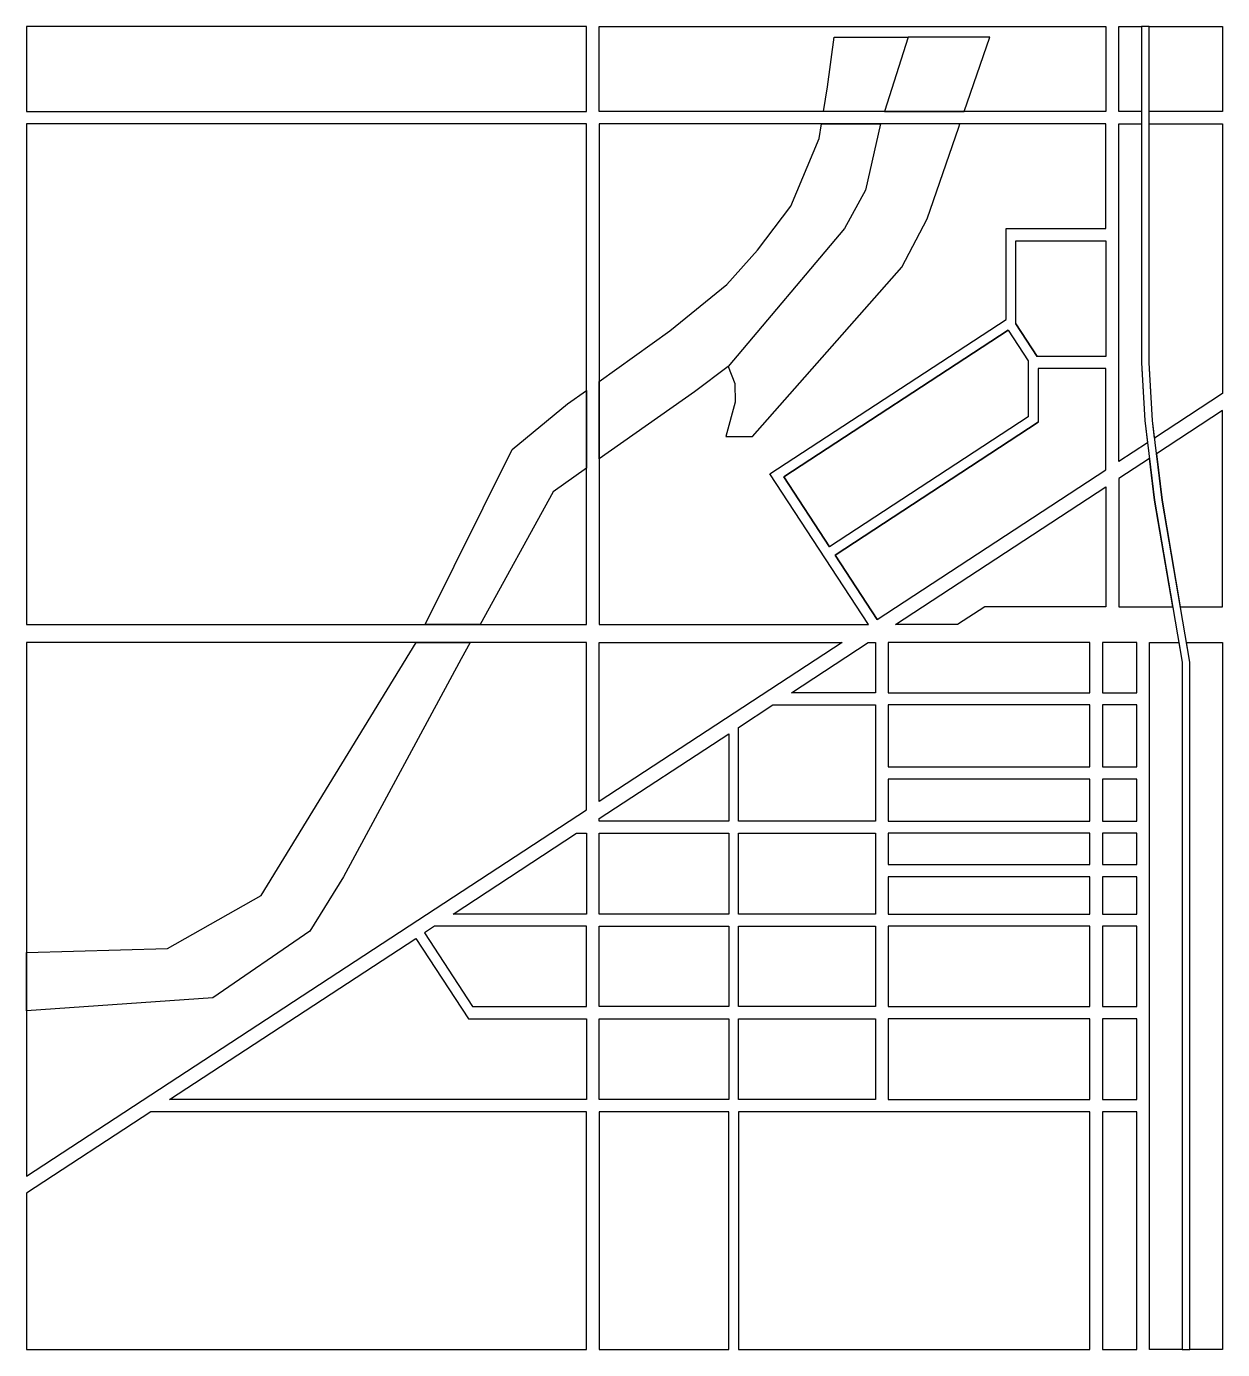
# Model space of a CAD drawing. Header units: inches. Extents: x 3.7 to 28.6, y 10.3 to 37.9.
import ezdxf

# ---------------------------------------------------------------- set-up
doc = ezdxf.new("R2010")
doc.units = ezdxf.units.IN
doc.header["$MEASUREMENT"] = 0
for name, color, linetype in [('CTA', 1, 'Continuous'), ('park', 3, 'Continuous'), ('river', 4, 'Continuous'), ('road', 2, 'Continuous')]:
    doc.layers.add(name, color=color, linetype=linetype)

msp = doc.modelspace()

# ---------------------------------------------------------------- linework, layer by layer
at = {"layer": 'CTA'}
msp.add_lwpolyline([(27.965, 10.34), (27.965, 24.68), (27.385, 28.056), (27.184, 29.716), (27.115, 30.921), (27.115, 37.938), (26.957, 37.938), (26.957, 30.921), (27.025, 29.716), (27.226, 28.056), (27.807, 24.68), (27.807, 10.34)], close=True, dxfattribs=at)
at = {"layer": 'park'}
for points in [[(23.258, 36.161), (23.796, 37.714), (22.092, 37.714), (21.594, 36.161)], [(21.51, 35.907), (21.2, 34.523), (20.765, 33.722), (18.339, 30.844), (18.474, 30.491), (18.481, 30.099), (18.287, 29.383), (18.84, 29.383), (21.959, 32.917), (22.484, 33.927), (23.146, 35.835), (23.17, 35.907)]]:
    msp.add_lwpolyline(points, close=True, dxfattribs=at)
at = {"layer": 'river'}
for points in [[(20.325, 36.161), (20.409, 36.677), (20.547, 37.714), (22.008, 37.714), (22.092, 37.714), (21.594, 36.161)], [(20.284, 35.907), (21.51, 35.907), (21.2, 34.523), (20.765, 33.722), (18.339, 30.844), (17.632, 30.319), (15.646, 28.916), (15.646, 30.535), (17.119, 31.591), (18.307, 32.554), (18.946, 33.27), (19.645, 34.191), (20.234, 35.604)], [(15.38, 30.344), (15.38, 28.727), (14.683, 28.234), (13.162, 25.461), (12.014, 25.461), (13.829, 29.116), (14.987, 30.063)], [(12.957, 25.088), (12.769, 24.745), (10.314, 20.202), (9.609, 19.069), (7.588, 17.678), (3.7, 17.405), (3.7, 18.619), (3.7, 18.619), (6.643, 18.704), (8.594, 19.809), (11.828, 25.088)]]:
    msp.add_lwpolyline(points, close=True, dxfattribs=at)
at = {"layer": 'road'}
for p, q in [((3.7, 37.938), (3.7, 36.161)), ((3.7, 35.907), (3.7, 25.461)), ((24.339, 31.736), (24.784, 31.055)), ((3.7, 25.088), (3.7, 13.958)), ((11.658, 19.17), (11.66, 19.166)), ((15.38, 19.17), (12.21, 19.17)), ((3.7, 13.602), (3.7, 10.34))]:
    msp.add_line(p, q, dxfattribs=at)
for points in [[(3.7, 36.161), (15.38, 36.161), (15.38, 37.938), (3.7, 37.938)], [(3.7, 25.461), (15.38, 25.461), (15.38, 35.907), (3.7, 35.907)], [(24.173, 31.604), (19.498, 28.545), (24.173, 31.604), (24.594, 30.96), (24.594, 29.797), (20.452, 27.087), (19.498, 28.545), (20.452, 27.087)], [(21.445, 25.568), (20.567, 26.91), (21.445, 25.568), (26.214, 28.688), (26.214, 30.801), (24.801, 30.801), (24.801, 29.681), (20.567, 26.91), (24.801, 29.681)], [(3.7, 13.958), (15.38, 21.6), (15.38, 25.088), (3.7, 25.088)], [(3.7, 10.34), (15.38, 10.34), (15.38, 15.3), (6.295, 15.3), (3.7, 13.602)]]:
    msp.add_lwpolyline(points, dxfattribs=at)
for points in [[(26.214, 37.938), (26.214, 36.161), (15.646, 36.161), (15.646, 37.938)], [(26.957, 36.161), (26.481, 36.161), (26.481, 37.938), (26.957, 37.938)], [(27.115, 36.161), (27.115, 37.938), (28.647, 37.938), (28.647, 36.161)], [(21.263, 25.461), (19.206, 28.606), (24.132, 31.828), (24.132, 33.722), (26.214, 33.722), (26.214, 35.907), (15.646, 35.907), (15.646, 25.461)], [(26.957, 35.907), (26.957, 30.921), (26.991, 30.318), (27.025, 29.716), (27.081, 29.256), (26.481, 28.863), (26.481, 35.907)], [(28.647, 35.907), (28.647, 30.28), (27.228, 29.351), (27.184, 29.716), (27.149, 30.318), (27.115, 30.921), (27.115, 35.907)], [(26.214, 31.055), (24.784, 31.055), (24.339, 31.736), (24.339, 33.468), (26.214, 33.468)], [(28.647, 25.835), (28.647, 29.925), (27.268, 29.022), (27.385, 28.056), (27.675, 26.368), (27.767, 25.835)], [(27.121, 28.926), (26.481, 28.507), (26.481, 25.835), (27.608, 25.835), (27.226, 28.056)], [(26.214, 28.333), (26.214, 25.835), (23.69, 25.835), (23.119, 25.461), (21.825, 25.461)], [(20.712, 25.088), (15.646, 21.774), (15.646, 25.088)], [(21.407, 25.088), (21.407, 24.041), (19.654, 24.041), (21.255, 25.088)], [(21.674, 25.088), (21.674, 24.041), (25.879, 24.041), (25.879, 25.088)], [(26.145, 25.088), (26.145, 24.041), (26.859, 24.041), (26.859, 25.088)], [(27.737, 25.088), (27.807, 24.68), (27.807, 10.34), (27.126, 10.34), (27.126, 25.088)], [(28.647, 25.088), (28.647, 10.34), (27.965, 10.34), (27.965, 24.68), (27.895, 25.088)], [(19.266, 23.787), (21.407, 23.787), (21.407, 21.363), (18.55, 21.363), (18.55, 23.318)], [(21.674, 22.494), (25.879, 22.494), (25.879, 23.787), (21.674, 23.787)], [(26.145, 23.787), (26.145, 22.494), (26.859, 22.494), (26.859, 23.787)], [(18.347, 23.186), (18.347, 21.363), (15.646, 21.363), (15.646, 21.419)], [(21.674, 21.363), (25.879, 21.363), (25.879, 22.24), (21.674, 22.24)], [(26.145, 22.24), (26.145, 21.363), (26.859, 21.363), (26.859, 22.24)], [(15.173, 21.109), (15.38, 21.109), (15.38, 19.424), (12.598, 19.424)], [(15.646, 21.109), (18.347, 21.109), (18.347, 19.424), (15.646, 19.424)], [(18.55, 21.109), (21.407, 21.109), (21.407, 19.424), (18.55, 19.424)], [(21.674, 20.456), (25.879, 20.456), (25.879, 21.109), (21.674, 21.109)], [(26.145, 21.109), (26.145, 20.456), (26.859, 20.456), (26.859, 21.109)], [(21.674, 19.424), (25.879, 19.424), (25.879, 20.202), (21.674, 20.202)], [(26.145, 20.202), (26.145, 19.424), (26.859, 19.424), (26.859, 20.202)], [(12.21, 19.17), (12, 19.033), (13.006, 17.494), (15.38, 17.494), (15.38, 19.17)], [(15.646, 19.17), (18.347, 19.17), (18.347, 17.494), (15.646, 17.494)], [(18.55, 19.17), (21.407, 19.17), (21.407, 17.494), (18.55, 17.494)], [(21.674, 17.494), (25.879, 17.494), (25.879, 19.17), (21.674, 19.17)], [(26.145, 19.17), (26.145, 17.494), (26.859, 17.494), (26.859, 19.17)], [(15.38, 15.554), (6.683, 15.554), (11.823, 18.917), (12.921, 17.24), (15.38, 17.24)], [(15.646, 17.24), (18.347, 17.24), (18.347, 15.554), (15.646, 15.554)], [(18.55, 17.24), (21.407, 17.24), (21.407, 15.554), (18.55, 15.554)], [(21.674, 15.554), (25.879, 15.554), (25.879, 17.24), (21.674, 17.24)], [(26.145, 17.24), (26.145, 15.554), (26.859, 15.554), (26.859, 17.24)], [(18.347, 10.34), (18.347, 15.3), (15.646, 15.3), (15.646, 10.34)], [(25.879, 10.34), (25.879, 15.3), (18.55, 15.3), (18.55, 10.34)], [(26.859, 10.34), (26.859, 15.3), (26.145, 15.3), (26.145, 10.34)]]:
    msp.add_lwpolyline(points, close=True, dxfattribs=at)

doc.saveas('drawing.dxf')
